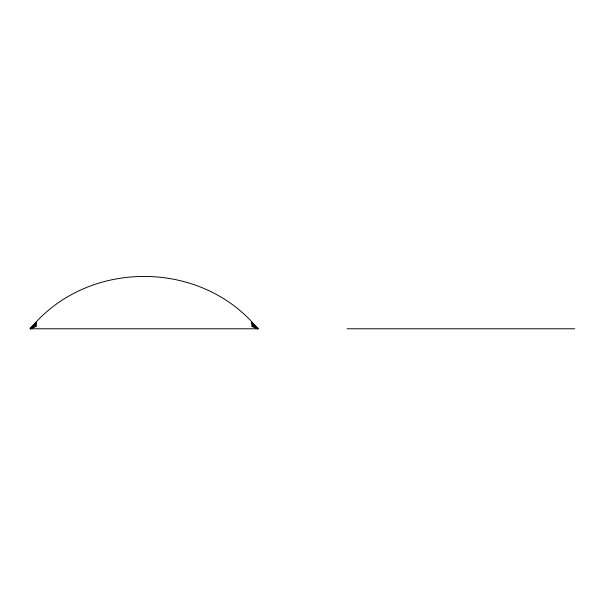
<?xml version="1.0" encoding="UTF-8"?>
<svg xmlns="http://www.w3.org/2000/svg" width="605" height="605" viewBox="0 0 605 605"><rect width="100%" height="100%" fill="white"/><g stroke="black" fill="none" stroke-linecap="round" stroke-linejoin="round"><path stroke-width="0.91" d="M36.451 326.397L30.25 328.78C86.855 259 201.276 259 257.881 328.78L30.25 328.78L36.141 322.654M36.391 325.414L30.25 328.78L36.149 322.73M36.33 324.605L30.25 328.78L36.171 322.896M36.277 323.985L30.25 328.78L36.194 323.146M30.25 328.78L36.232 323.509M347.119 328.78L574.75 328.78M251.68 326.397L257.881 328.78L251.99 322.654M251.74 325.414L257.881 328.78L251.982 322.73M251.801 324.605L257.881 328.78L251.96 322.896M251.846 323.985L257.881 328.78L251.93 323.146M251.892 323.509L257.881 328.78"/></g></svg>
